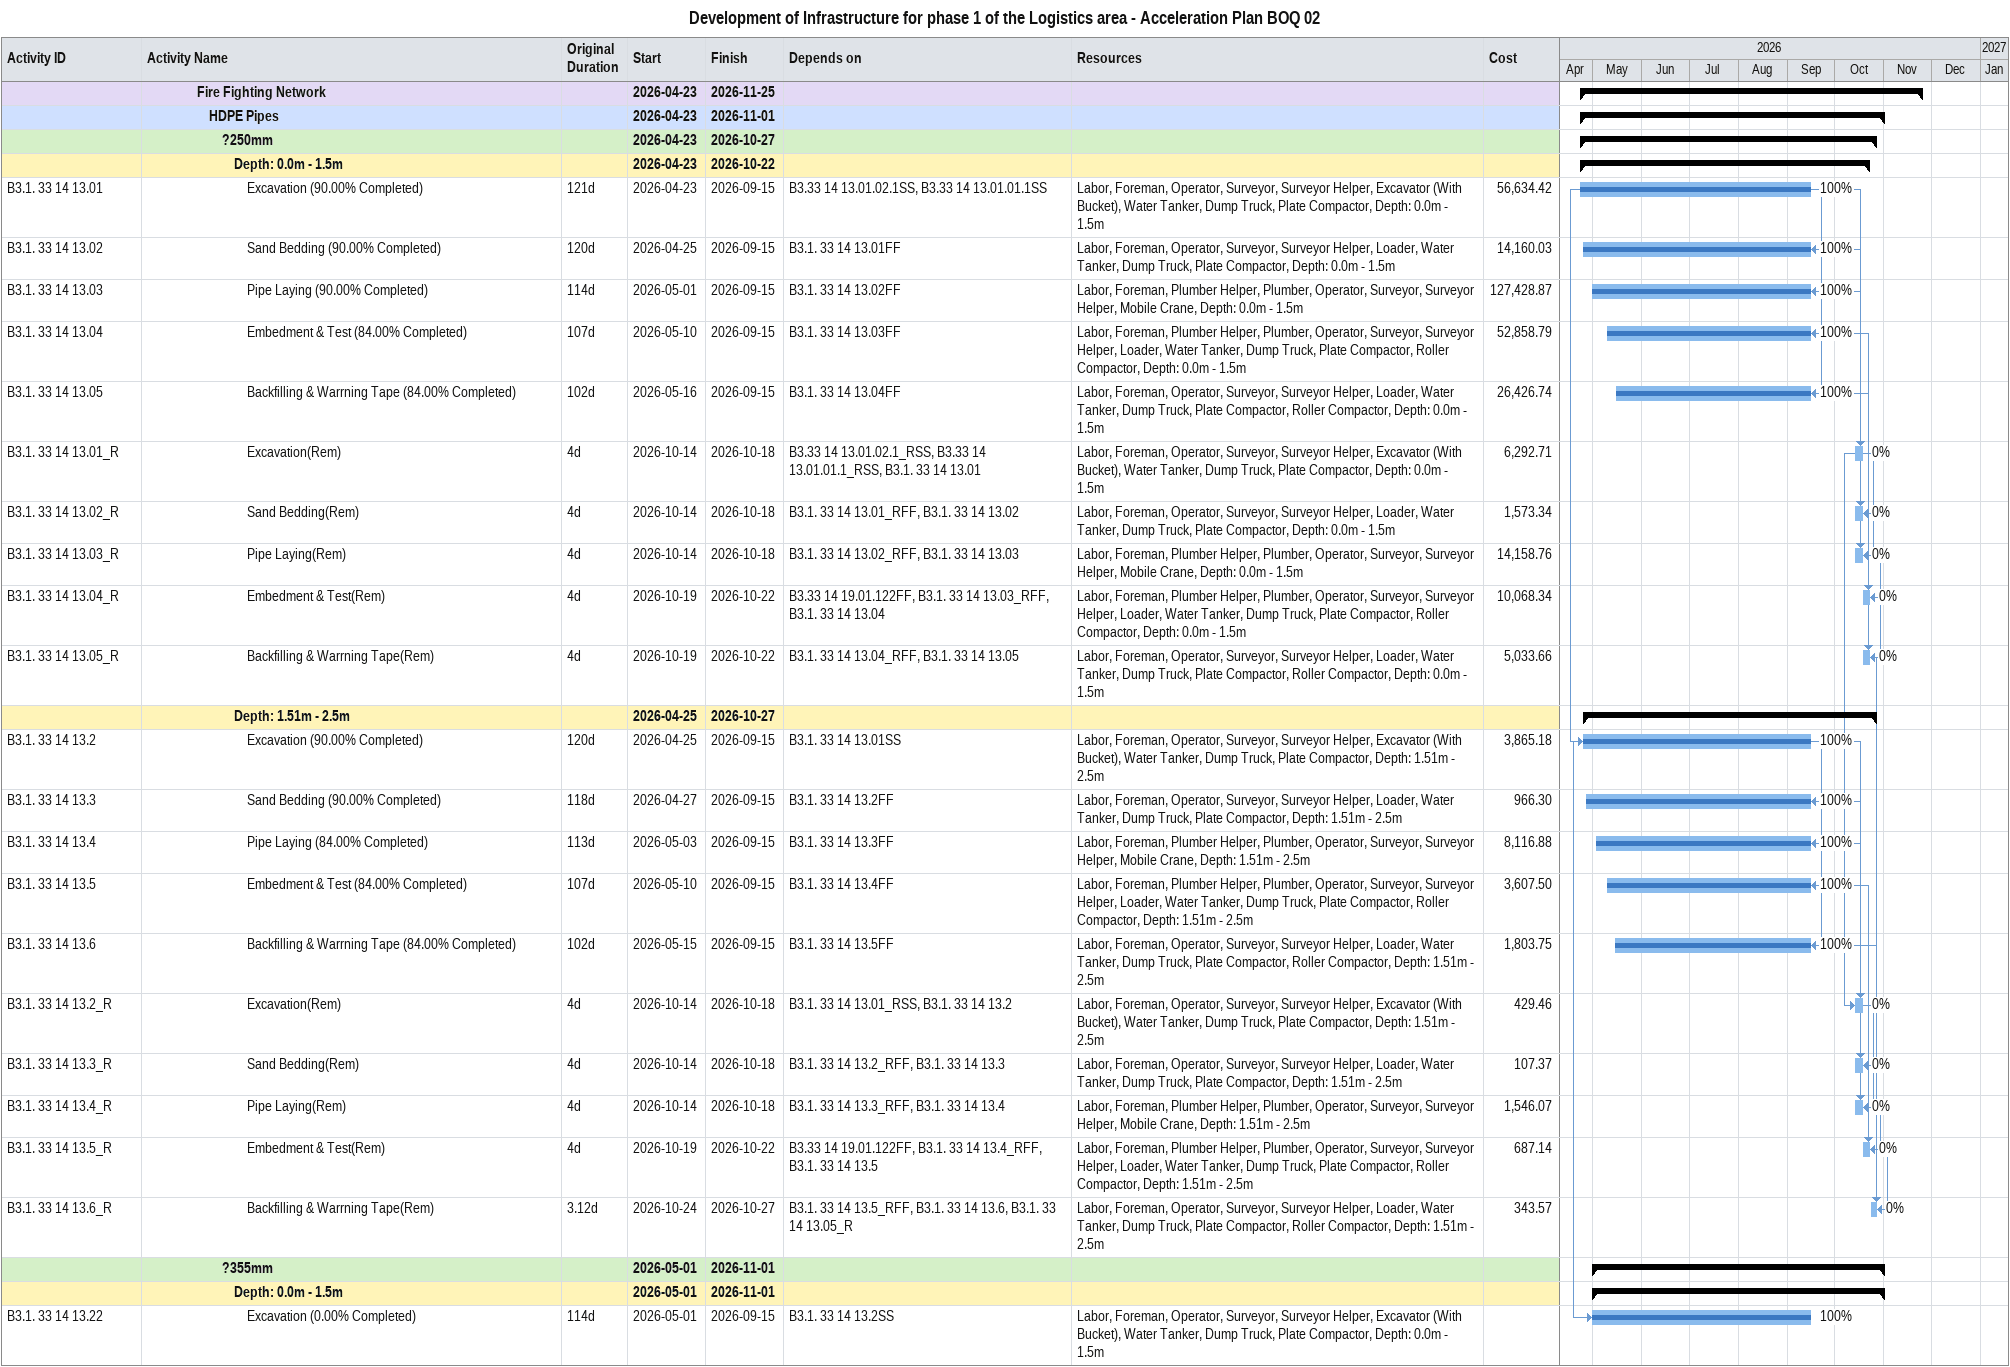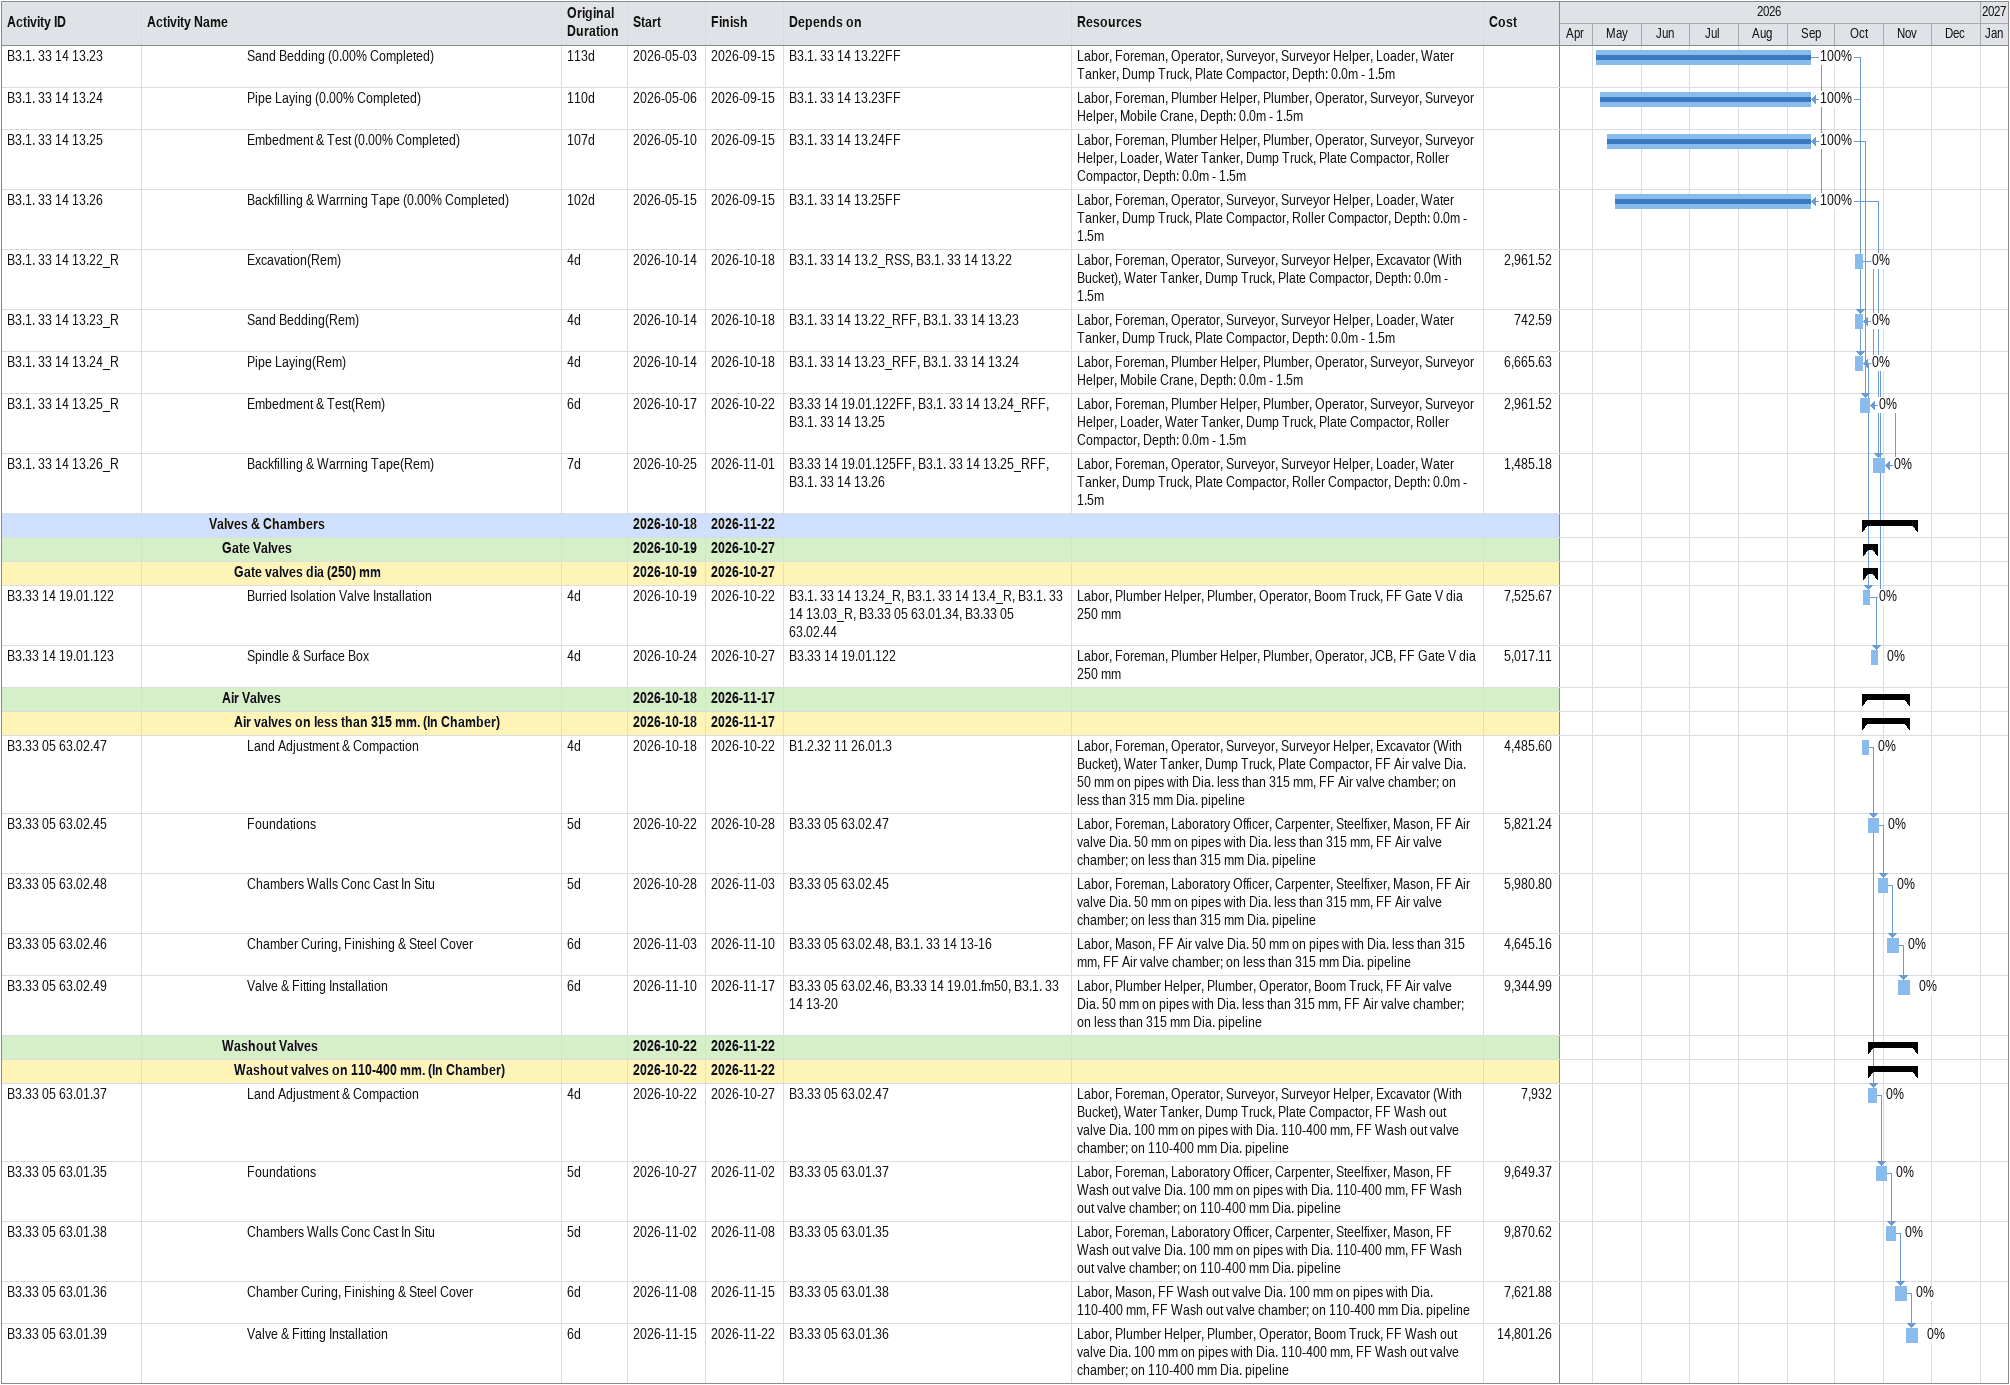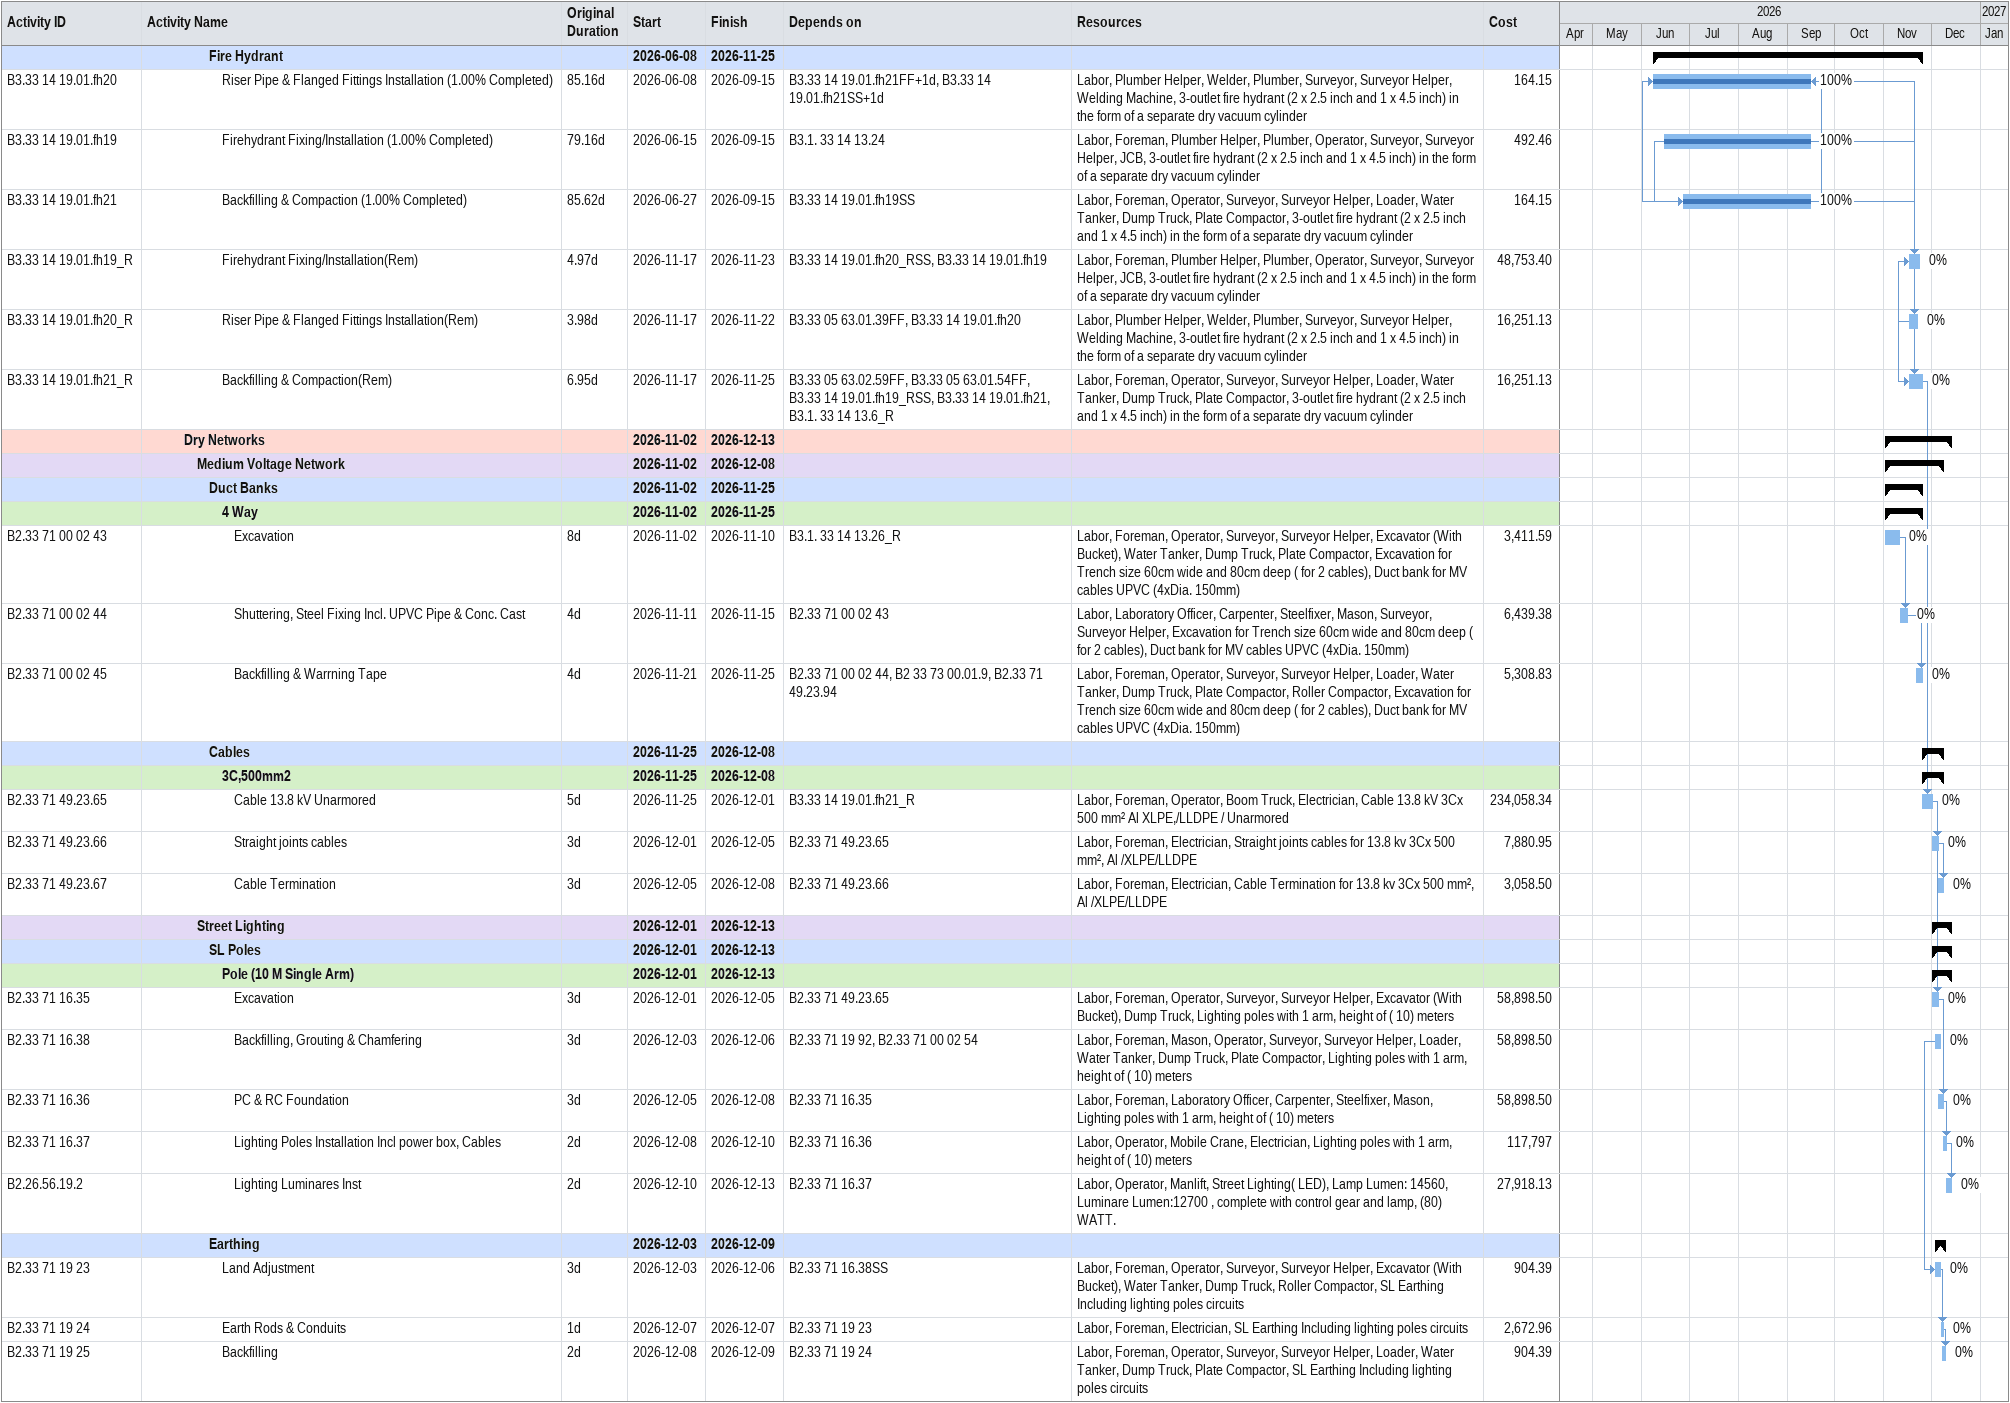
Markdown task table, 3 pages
Development of Infrastructure for phase 1 of the Logistics area - Acceleration Plan BOQ 02

| ID | Level | Task | Original duration | Start | Finish | Predecessors | Resources | % complete | Cost |
|---|---|---|---|---|---|---|---|---|---|
|  | 5 | **Fire Fighting Network** |  | 2026-04-23 | 2026-11-25 |  |  |  |  |
|  | 6 | **HDPE Pipes** |  | 2026-04-23 | 2026-11-01 |  |  |  |  |
|  | 7 | **?250mm** |  | 2026-04-23 | 2026-10-27 |  |  |  |  |
|  | 8 | **Depth: 0.0m - 1.5m** |  | 2026-04-23 | 2026-10-22 |  |  |  |  |
| B3.1. 33 14 13.01 | 9 | Excavation (90.00% Completed) | 121d | 2026-04-23 | 2026-09-15 | B3.33 14 13.01.02.1SS, B3.33 14 13.01.01.1SS | Labor, Foreman, Operator, Surveyor, Surveyor Helper, Excavator (With Bucket), Water Tanker, Dump Truck, Plate Compactor, Depth: 0.0m - 1.5m | 100 | 56634.42 |
| B3.1. 33 14 13.02 | 9 | Sand Bedding (90.00% Completed) | 120d | 2026-04-25 | 2026-09-15 | B3.1. 33 14 13.01FF | Labor, Foreman, Operator, Surveyor, Surveyor Helper, Loader, Water Tanker, Dump Truck, Plate Compactor, Depth: 0.0m - 1.5m | 100 | 14160.03 |
| B3.1. 33 14 13.03 | 9 | Pipe Laying (90.00% Completed) | 114d | 2026-05-01 | 2026-09-15 | B3.1. 33 14 13.02FF | Labor, Foreman, Plumber Helper, Plumber, Operator, Surveyor, Surveyor Helper, Mobile Crane, Depth: 0.0m - 1.5m | 100 | 127428.87 |
| B3.1. 33 14 13.04 | 9 | Embedment & Test (84.00% Completed) | 107d | 2026-05-10 | 2026-09-15 | B3.1. 33 14 13.03FF | Labor, Foreman, Plumber Helper, Plumber, Operator, Surveyor, Surveyor Helper, Loader, Water Tanker, Dump Truck, Plate Compactor, Roller Compactor, Depth: 0.0m - 1.5m | 100 | 52858.79 |
| B3.1. 33 14 13.05 | 9 | Backfilling & Warrning Tape (84.00% Completed) | 102d | 2026-05-16 | 2026-09-15 | B3.1. 33 14 13.04FF | Labor, Foreman, Operator, Surveyor, Surveyor Helper, Loader, Water Tanker, Dump Truck, Plate Compactor, Roller Compactor, Depth: 0.0m - 1.5m | 100 | 26426.74 |
| B3.1. 33 14 13.01_R | 9 | Excavation(Rem) | 4d | 2026-10-14 | 2026-10-18 | B3.33 14 13.01.02.1_RSS, B3.33 14 13.01.01.1_RSS, B3.1. 33 14 13.01 | Labor, Foreman, Operator, Surveyor, Surveyor Helper, Excavator (With Bucket), Water Tanker, Dump Truck, Plate Compactor, Depth: 0.0m - 1.5m | 0 | 6292.71 |
| B3.1. 33 14 13.02_R | 9 | Sand Bedding(Rem) | 4d | 2026-10-14 | 2026-10-18 | B3.1. 33 14 13.01_RFF, B3.1. 33 14 13.02 | Labor, Foreman, Operator, Surveyor, Surveyor Helper, Loader, Water Tanker, Dump Truck, Plate Compactor, Depth: 0.0m - 1.5m | 0 | 1573.34 |
| B3.1. 33 14 13.03_R | 9 | Pipe Laying(Rem) | 4d | 2026-10-14 | 2026-10-18 | B3.1. 33 14 13.02_RFF, B3.1. 33 14 13.03 | Labor, Foreman, Plumber Helper, Plumber, Operator, Surveyor, Surveyor Helper, Mobile Crane, Depth: 0.0m - 1.5m | 0 | 14158.76 |
| B3.1. 33 14 13.04_R | 9 | Embedment & Test(Rem) | 4d | 2026-10-19 | 2026-10-22 | B3.33 14 19.01.122FF, B3.1. 33 14 13.03_RFF, B3.1. 33 14 13.04 | Labor, Foreman, Plumber Helper, Plumber, Operator, Surveyor, Surveyor Helper, Loader, Water Tanker, Dump Truck, Plate Compactor, Roller Compactor, Depth: 0.0m - 1.5m | 0 | 10068.34 |
| B3.1. 33 14 13.05_R | 9 | Backfilling & Warrning Tape(Rem) | 4d | 2026-10-19 | 2026-10-22 | B3.1. 33 14 13.04_RFF, B3.1. 33 14 13.05 | Labor, Foreman, Operator, Surveyor, Surveyor Helper, Loader, Water Tanker, Dump Truck, Plate Compactor, Roller Compactor, Depth: 0.0m - 1.5m | 0 | 5033.66 |
|  | 8 | **Depth: 1.51m - 2.5m** |  | 2026-04-25 | 2026-10-27 |  |  |  |  |
| B3.1. 33 14 13.2 | 9 | Excavation (90.00% Completed) | 120d | 2026-04-25 | 2026-09-15 | B3.1. 33 14 13.01SS | Labor, Foreman, Operator, Surveyor, Surveyor Helper, Excavator (With Bucket), Water Tanker, Dump Truck, Plate Compactor, Depth: 1.51m - 2.5m | 100 | 3865.18 |
| B3.1. 33 14 13.3 | 9 | Sand Bedding (90.00% Completed) | 118d | 2026-04-27 | 2026-09-15 | B3.1. 33 14 13.2FF | Labor, Foreman, Operator, Surveyor, Surveyor Helper, Loader, Water Tanker, Dump Truck, Plate Compactor, Depth: 1.51m - 2.5m | 100 | 966.30 |
| B3.1. 33 14 13.4 | 9 | Pipe Laying (84.00% Completed) | 113d | 2026-05-03 | 2026-09-15 | B3.1. 33 14 13.3FF | Labor, Foreman, Plumber Helper, Plumber, Operator, Surveyor, Surveyor Helper, Mobile Crane, Depth: 1.51m - 2.5m | 100 | 8116.88 |
| B3.1. 33 14 13.5 | 9 | Embedment & Test (84.00% Completed) | 107d | 2026-05-10 | 2026-09-15 | B3.1. 33 14 13.4FF | Labor, Foreman, Plumber Helper, Plumber, Operator, Surveyor, Surveyor Helper, Loader, Water Tanker, Dump Truck, Plate Compactor, Roller Compactor, Depth: 1.51m - 2.5m | 100 | 3607.50 |
| B3.1. 33 14 13.6 | 9 | Backfilling & Warrning Tape (84.00% Completed) | 102d | 2026-05-15 | 2026-09-15 | B3.1. 33 14 13.5FF | Labor, Foreman, Operator, Surveyor, Surveyor Helper, Loader, Water Tanker, Dump Truck, Plate Compactor, Roller Compactor, Depth: 1.51m - 2.5m | 100 | 1803.75 |
| B3.1. 33 14 13.2_R | 9 | Excavation(Rem) | 4d | 2026-10-14 | 2026-10-18 | B3.1. 33 14 13.01_RSS, B3.1. 33 14 13.2 | Labor, Foreman, Operator, Surveyor, Surveyor Helper, Excavator (With Bucket), Water Tanker, Dump Truck, Plate Compactor, Depth: 1.51m - 2.5m | 0 | 429.46 |
| B3.1. 33 14 13.3_R | 9 | Sand Bedding(Rem) | 4d | 2026-10-14 | 2026-10-18 | B3.1. 33 14 13.2_RFF, B3.1. 33 14 13.3 | Labor, Foreman, Operator, Surveyor, Surveyor Helper, Loader, Water Tanker, Dump Truck, Plate Compactor, Depth: 1.51m - 2.5m | 0 | 107.37 |
| B3.1. 33 14 13.4_R | 9 | Pipe Laying(Rem) | 4d | 2026-10-14 | 2026-10-18 | B3.1. 33 14 13.3_RFF, B3.1. 33 14 13.4 | Labor, Foreman, Plumber Helper, Plumber, Operator, Surveyor, Surveyor Helper, Mobile Crane, Depth: 1.51m - 2.5m | 0 | 1546.07 |
| B3.1. 33 14 13.5_R | 9 | Embedment & Test(Rem) | 4d | 2026-10-19 | 2026-10-22 | B3.33 14 19.01.122FF, B3.1. 33 14 13.4_RFF, B3.1. 33 14 13.5 | Labor, Foreman, Plumber Helper, Plumber, Operator, Surveyor, Surveyor Helper, Loader, Water Tanker, Dump Truck, Plate Compactor, Roller Compactor, Depth: 1.51m - 2.5m | 0 | 687.14 |
| B3.1. 33 14 13.6_R | 9 | Backfilling & Warrning Tape(Rem) | 3.12d | 2026-10-24 | 2026-10-27 | B3.1. 33 14 13.5_RFF, B3.1. 33 14 13.6, B3.1. 33 14 13.05_R | Labor, Foreman, Operator, Surveyor, Surveyor Helper, Loader, Water Tanker, Dump Truck, Plate Compactor, Roller Compactor, Depth: 1.51m - 2.5m | 0 | 343.57 |
|  | 7 | **?355mm** |  | 2026-05-01 | 2026-11-01 |  |  |  |  |
|  | 8 | **Depth: 0.0m - 1.5m** |  | 2026-05-01 | 2026-11-01 |  |  |  |  |
| B3.1. 33 14 13.22 | 9 | Excavation (0.00% Completed) | 114d | 2026-05-01 | 2026-09-15 | B3.1. 33 14 13.2SS | Labor, Foreman, Operator, Surveyor, Surveyor Helper, Excavator (With Bucket), Water Tanker, Dump Truck, Plate Compactor, Depth: 0.0m - 1.5m | 100 |  |
| B3.1. 33 14 13.23 | 9 | Sand Bedding (0.00% Completed) | 113d | 2026-05-03 | 2026-09-15 | B3.1. 33 14 13.22FF | Labor, Foreman, Operator, Surveyor, Surveyor Helper, Loader, Water Tanker, Dump Truck, Plate Compactor, Depth: 0.0m - 1.5m | 100 |  |
| B3.1. 33 14 13.24 | 9 | Pipe Laying (0.00% Completed) | 110d | 2026-05-06 | 2026-09-15 | B3.1. 33 14 13.23FF | Labor, Foreman, Plumber Helper, Plumber, Operator, Surveyor, Surveyor Helper, Mobile Crane, Depth: 0.0m - 1.5m | 100 |  |
| B3.1. 33 14 13.25 | 9 | Embedment & Test (0.00% Completed) | 107d | 2026-05-10 | 2026-09-15 | B3.1. 33 14 13.24FF | Labor, Foreman, Plumber Helper, Plumber, Operator, Surveyor, Surveyor Helper, Loader, Water Tanker, Dump Truck, Plate Compactor, Roller Compactor, Depth: 0.0m - 1.5m | 100 |  |
| B3.1. 33 14 13.26 | 9 | Backfilling & Warrning Tape (0.00% Completed) | 102d | 2026-05-15 | 2026-09-15 | B3.1. 33 14 13.25FF | Labor, Foreman, Operator, Surveyor, Surveyor Helper, Loader, Water Tanker, Dump Truck, Plate Compactor, Roller Compactor, Depth: 0.0m - 1.5m | 100 |  |
| B3.1. 33 14 13.22_R | 9 | Excavation(Rem) | 4d | 2026-10-14 | 2026-10-18 | B3.1. 33 14 13.2_RSS, B3.1. 33 14 13.22 | Labor, Foreman, Operator, Surveyor, Surveyor Helper, Excavator (With Bucket), Water Tanker, Dump Truck, Plate Compactor, Depth: 0.0m - 1.5m | 0 | 2961.52 |
| B3.1. 33 14 13.23_R | 9 | Sand Bedding(Rem) | 4d | 2026-10-14 | 2026-10-18 | B3.1. 33 14 13.22_RFF, B3.1. 33 14 13.23 | Labor, Foreman, Operator, Surveyor, Surveyor Helper, Loader, Water Tanker, Dump Truck, Plate Compactor, Depth: 0.0m - 1.5m | 0 | 742.59 |
| B3.1. 33 14 13.24_R | 9 | Pipe Laying(Rem) | 4d | 2026-10-14 | 2026-10-18 | B3.1. 33 14 13.23_RFF, B3.1. 33 14 13.24 | Labor, Foreman, Plumber Helper, Plumber, Operator, Surveyor, Surveyor Helper, Mobile Crane, Depth: 0.0m - 1.5m | 0 | 6665.63 |
| B3.1. 33 14 13.25_R | 9 | Embedment & Test(Rem) | 6d | 2026-10-17 | 2026-10-22 | B3.33 14 19.01.122FF, B3.1. 33 14 13.24_RFF, B3.1. 33 14 13.25 | Labor, Foreman, Plumber Helper, Plumber, Operator, Surveyor, Surveyor Helper, Loader, Water Tanker, Dump Truck, Plate Compactor, Roller Compactor, Depth: 0.0m - 1.5m | 0 | 2961.52 |
| B3.1. 33 14 13.26_R | 9 | Backfilling & Warrning Tape(Rem) | 7d | 2026-10-25 | 2026-11-01 | B3.33 14 19.01.125FF, B3.1. 33 14 13.25_RFF, B3.1. 33 14 13.26 | Labor, Foreman, Operator, Surveyor, Surveyor Helper, Loader, Water Tanker, Dump Truck, Plate Compactor, Roller Compactor, Depth: 0.0m - 1.5m | 0 | 1485.18 |
|  | 6 | **Valves & Chambers** |  | 2026-10-18 | 2026-11-22 |  |  |  |  |
|  | 7 | **Gate Valves** |  | 2026-10-19 | 2026-10-27 |  |  |  |  |
|  | 8 | **Gate valves dia (250) mm** |  | 2026-10-19 | 2026-10-27 |  |  |  |  |
| B3.33 14 19.01.122 | 9 | Burried Isolation Valve Installation | 4d | 2026-10-19 | 2026-10-22 | B3.1. 33 14 13.24_R, B3.1. 33 14 13.4_R, B3.1. 33 14 13.03_R, B3.33 05 63.01.34, B3.33 05 63.02.44 | Labor, Plumber Helper, Plumber, Operator, Boom Truck, FF Gate V dia 250 mm | 0 | 7525.67 |
| B3.33 14 19.01.123 | 9 | Spindle & Surface Box | 4d | 2026-10-24 | 2026-10-27 | B3.33 14 19.01.122 | Labor, Foreman, Plumber Helper, Plumber, Operator, JCB, FF Gate V dia 250 mm | 0 | 5017.11 |
|  | 7 | **Air Valves** |  | 2026-10-18 | 2026-11-17 |  |  |  |  |
|  | 8 | **Air valves on less than 315 mm. (In Chamber)** |  | 2026-10-18 | 2026-11-17 |  |  |  |  |
| B3.33 05 63.02.47 | 9 | Land Adjustment & Compaction | 4d | 2026-10-18 | 2026-10-22 | B1.2.32 11 26.01.3 | Labor, Foreman, Operator, Surveyor, Surveyor Helper, Excavator (With Bucket), Water Tanker, Dump Truck, Plate Compactor, FF Air valve Dia. 50 mm on pipes with Dia. less than 315 mm, FF Air valve chamber; on less than 315 mm Dia. pipeline | 0 | 4485.60 |
| B3.33 05 63.02.45 | 9 | Foundations | 5d | 2026-10-22 | 2026-10-28 | B3.33 05 63.02.47 | Labor, Foreman, Laboratory Officer, Carpenter, Steelfixer, Mason, FF Air valve Dia. 50 mm on pipes with Dia. less than 315 mm, FF Air valve chamber; on less than 315 mm Dia. pipeline | 0 | 5821.24 |
| B3.33 05 63.02.48 | 9 | Chambers Walls Conc Cast In Situ | 5d | 2026-10-28 | 2026-11-03 | B3.33 05 63.02.45 | Labor, Foreman, Laboratory Officer, Carpenter, Steelfixer, Mason, FF Air valve Dia. 50 mm on pipes with Dia. less than 315 mm, FF Air valve chamber; on less than 315 mm Dia. pipeline | 0 | 5980.80 |
| B3.33 05 63.02.46 | 9 | Chamber Curing, Finishing & Steel Cover | 6d | 2026-11-03 | 2026-11-10 | B3.33 05 63.02.48, B3.1. 33 14 13-16 | Labor, Mason, FF Air valve Dia. 50 mm on pipes with Dia. less than 315 mm, FF Air valve chamber; on less than 315 mm Dia. pipeline | 0 | 4645.16 |
| B3.33 05 63.02.49 | 9 | Valve & Fitting Installation | 6d | 2026-11-10 | 2026-11-17 | B3.33 05 63.02.46, B3.33 14 19.01.fm50, B3.1. 33 14 13-20 | Labor, Plumber Helper, Plumber, Operator, Boom Truck, FF Air valve Dia. 50 mm on pipes with Dia. less than 315 mm, FF Air valve chamber; on less than 315 mm Dia. pipeline | 0 | 9344.99 |
|  | 7 | **Washout Valves** |  | 2026-10-22 | 2026-11-22 |  |  |  |  |
|  | 8 | **Washout valves on 110-400 mm. (In Chamber)** |  | 2026-10-22 | 2026-11-22 |  |  |  |  |
| B3.33 05 63.01.37 | 9 | Land Adjustment & Compaction | 4d | 2026-10-22 | 2026-10-27 | B3.33 05 63.02.47 | Labor, Foreman, Operator, Surveyor, Surveyor Helper, Excavator (With Bucket), Water Tanker, Dump Truck, Plate Compactor, FF Wash out valve Dia. 100 mm on pipes with Dia. 110-400 mm, FF Wash out valve chamber; on 110-400 mm Dia. pipeline | 0 | 7932 |
| B3.33 05 63.01.35 | 9 | Foundations | 5d | 2026-10-27 | 2026-11-02 | B3.33 05 63.01.37 | Labor, Foreman, Laboratory Officer, Carpenter, Steelfixer, Mason, FF Wash out valve Dia. 100 mm on pipes with Dia. 110-400 mm, FF Wash out valve chamber; on 110-400 mm Dia. pipeline | 0 | 9649.37 |
| B3.33 05 63.01.38 | 9 | Chambers Walls Conc Cast In Situ | 5d | 2026-11-02 | 2026-11-08 | B3.33 05 63.01.35 | Labor, Foreman, Laboratory Officer, Carpenter, Steelfixer, Mason, FF Wash out valve Dia. 100 mm on pipes with Dia. 110-400 mm, FF Wash out valve chamber; on 110-400 mm Dia. pipeline | 0 | 9870.62 |
| B3.33 05 63.01.36 | 9 | Chamber Curing, Finishing & Steel Cover | 6d | 2026-11-08 | 2026-11-15 | B3.33 05 63.01.38 | Labor, Mason, FF Wash out valve Dia. 100 mm on pipes with Dia. 110-400 mm, FF Wash out valve chamber; on 110-400 mm Dia. pipeline | 0 | 7621.88 |
| B3.33 05 63.01.39 | 9 | Valve & Fitting Installation | 6d | 2026-11-15 | 2026-11-22 | B3.33 05 63.01.36 | Labor, Plumber Helper, Plumber, Operator, Boom Truck, FF Wash out valve Dia. 100 mm on pipes with Dia. 110-400 mm, FF Wash out valve chamber; on 110-400 mm Dia. pipeline | 0 | 14801.26 |
|  | 6 | **Fire Hydrant** |  | 2026-06-08 | 2026-11-25 |  |  |  |  |
| B3.33 14 19.01.fh20 | 7 | Riser Pipe & Flanged Fittings Installation (1.00% Completed) | 85.16d | 2026-06-08 | 2026-09-15 | B3.33 14 19.01.fh21FF+1d, B3.33 14 19.01.fh21SS+1d | Labor, Plumber Helper, Welder, Plumber, Surveyor, Surveyor Helper, Welding Machine, 3-outlet fire hydrant (2 x 2.5 inch and 1 x 4.5 inch) in the form of a separate dry vacuum cylinder | 100 | 164.15 |
| B3.33 14 19.01.fh19 | 7 | Firehydrant Fixing/Installation (1.00% Completed) | 79.16d | 2026-06-15 | 2026-09-15 | B3.1. 33 14 13.24 | Labor, Foreman, Plumber Helper, Plumber, Operator, Surveyor, Surveyor Helper, JCB, 3-outlet fire hydrant (2 x 2.5 inch and 1 x 4.5 inch) in the form of a separate dry vacuum cylinder | 100 | 492.46 |
| B3.33 14 19.01.fh21 | 7 | Backfilling & Compaction (1.00% Completed) | 85.62d | 2026-06-27 | 2026-09-15 | B3.33 14 19.01.fh19SS | Labor, Foreman, Operator, Surveyor, Surveyor Helper, Loader, Water Tanker, Dump Truck, Plate Compactor, 3-outlet fire hydrant (2 x 2.5 inch and 1 x 4.5 inch) in the form of a separate dry vacuum cylinder | 100 | 164.15 |
| B3.33 14 19.01.fh19_R | 7 | Firehydrant Fixing/Installation(Rem) | 4.97d | 2026-11-17 | 2026-11-23 | B3.33 14 19.01.fh20_RSS, B3.33 14 19.01.fh19 | Labor, Foreman, Plumber Helper, Plumber, Operator, Surveyor, Surveyor Helper, JCB, 3-outlet fire hydrant (2 x 2.5 inch and 1 x 4.5 inch) in the form of a separate dry vacuum cylinder | 0 | 48753.40 |
| B3.33 14 19.01.fh20_R | 7 | Riser Pipe & Flanged Fittings Installation(Rem) | 3.98d | 2026-11-17 | 2026-11-22 | B3.33 05 63.01.39FF, B3.33 14 19.01.fh20 | Labor, Plumber Helper, Welder, Plumber, Surveyor, Surveyor Helper, Welding Machine, 3-outlet fire hydrant (2 x 2.5 inch and 1 x 4.5 inch) in the form of a separate dry vacuum cylinder | 0 | 16251.13 |
| B3.33 14 19.01.fh21_R | 7 | Backfilling & Compaction(Rem) | 6.95d | 2026-11-17 | 2026-11-25 | B3.33 05 63.02.59FF, B3.33 05 63.01.54FF, B3.33 14 19.01.fh19_RSS, B3.33 14 19.01.fh21, B3.1. 33 14 13.6_R | Labor, Foreman, Operator, Surveyor, Surveyor Helper, Loader, Water Tanker, Dump Truck, Plate Compactor, 3-outlet fire hydrant (2 x 2.5 inch and 1 x 4.5 inch) in the form of a separate dry vacuum cylinder | 0 | 16251.13 |
|  | 4 | **Dry Networks** |  | 2026-11-02 | 2026-12-13 |  |  |  |  |
|  | 5 | **Medium Voltage Network** |  | 2026-11-02 | 2026-12-08 |  |  |  |  |
|  | 6 | **Duct Banks** |  | 2026-11-02 | 2026-11-25 |  |  |  |  |
|  | 7 | **4 Way** |  | 2026-11-02 | 2026-11-25 |  |  |  |  |
| B2.33 71 00 02 43 | 8 | Excavation | 8d | 2026-11-02 | 2026-11-10 | B3.1. 33 14 13.26_R | Labor, Foreman, Operator, Surveyor, Surveyor Helper, Excavator (With Bucket), Water Tanker, Dump Truck, Plate Compactor, Excavation for Trench size 60cm wide and 80cm deep ( for 2 cables), Duct bank for MV cables UPVC (4xDia. 150mm) | 0 | 3411.59 |
| B2.33 71 00 02 44 | 8 | Shuttering, Steel Fixing Incl. UPVC Pipe & Conc. Cast | 4d | 2026-11-11 | 2026-11-15 | B2.33 71 00 02 43 | Labor, Laboratory Officer, Carpenter, Steelfixer, Mason, Surveyor, Surveyor Helper, Excavation for Trench size 60cm wide and 80cm deep ( for 2 cables), Duct bank for MV cables UPVC (4xDia. 150mm) | 0 | 6439.38 |
| B2.33 71 00 02 45 | 8 | Backfilling & Warrning Tape | 4d | 2026-11-21 | 2026-11-25 | B2.33 71 00 02 44, B2 33 73 00.01.9, B2.33 71 49.23.94 | Labor, Foreman, Operator, Surveyor, Surveyor Helper, Loader, Water Tanker, Dump Truck, Plate Compactor, Roller Compactor, Excavation for Trench size 60cm wide and 80cm deep ( for 2 cables), Duct bank for MV cables UPVC (4xDia. 150mm) | 0 | 5308.83 |
|  | 6 | **Cables** |  | 2026-11-25 | 2026-12-08 |  |  |  |  |
|  | 7 | **3C,500mm2** |  | 2026-11-25 | 2026-12-08 |  |  |  |  |
| B2.33 71 49.23.65 | 8 | Cable 13.8 kV Unarmored | 5d | 2026-11-25 | 2026-12-01 | B3.33 14 19.01.fh21_R | Labor, Foreman, Operator, Boom Truck, Electrician, Cable 13.8 kV 3Cx 500 mm² Al XLPE,/LLDPE / Unarmored | 0 | 234058.34 |
| B2.33 71 49.23.66 | 8 | Straight joints cables | 3d | 2026-12-01 | 2026-12-05 | B2.33 71 49.23.65 | Labor, Foreman, Electrician, Straight joints cables for 13.8 kv 3Cx 500 mm², Al /XLPE/LLDPE | 0 | 7880.95 |
| B2.33 71 49.23.67 | 8 | Cable Termination | 3d | 2026-12-05 | 2026-12-08 | B2.33 71 49.23.66 | Labor, Foreman, Electrician, Cable Termination for 13.8 kv 3Cx 500 mm², Al /XLPE/LLDPE | 0 | 3058.50 |
|  | 5 | **Street Lighting** |  | 2026-12-01 | 2026-12-13 |  |  |  |  |
|  | 6 | **SL Poles** |  | 2026-12-01 | 2026-12-13 |  |  |  |  |
|  | 7 | **Pole (10 M Single Arm)** |  | 2026-12-01 | 2026-12-13 |  |  |  |  |
| B2.33 71 16.35 | 8 | Excavation | 3d | 2026-12-01 | 2026-12-05 | B2.33 71 49.23.65 | Labor, Foreman, Operator, Surveyor, Surveyor Helper, Excavator (With Bucket), Dump Truck, Lighting poles with 1 arm, height of ( 10) meters | 0 | 58898.50 |
| B2.33 71 16.38 | 8 | Backfilling, Grouting & Chamfering | 3d | 2026-12-03 | 2026-12-06 | B2.33 71 19 92, B2.33 71 00 02 54 | Labor, Foreman, Mason, Operator, Surveyor, Surveyor Helper, Loader, Water Tanker, Dump Truck, Plate Compactor, Lighting poles with 1 arm, height of ( 10) meters | 0 | 58898.50 |
| B2.33 71 16.36 | 8 | PC & RC Foundation | 3d | 2026-12-05 | 2026-12-08 | B2.33 71 16.35 | Labor, Foreman, Laboratory Officer, Carpenter, Steelfixer, Mason, Lighting poles with 1 arm, height of ( 10) meters | 0 | 58898.50 |
| B2.33 71 16.37 | 8 | Lighting Poles Installation Incl power box, Cables | 2d | 2026-12-08 | 2026-12-10 | B2.33 71 16.36 | Labor, Operator, Mobile Crane, Electrician, Lighting poles with 1 arm, height of ( 10) meters | 0 | 117797 |
| B2.26.56.19.2 | 8 | Lighting Luminares Inst | 2d | 2026-12-10 | 2026-12-13 | B2.33 71 16.37 | Labor, Operator, Manlift, Street Lighting( LED), Lamp Lumen: 14560, Luminare Lumen:12700 , complete with control gear and lamp, (80) WATT. | 0 | 27918.13 |
|  | 6 | **Earthing** |  | 2026-12-03 | 2026-12-09 |  |  |  |  |
| B2.33 71 19 23 | 7 | Land Adjustment | 3d | 2026-12-03 | 2026-12-06 | B2.33 71 16.38SS | Labor, Foreman, Operator, Surveyor, Surveyor Helper, Excavator (With Bucket), Water Tanker, Dump Truck, Roller Compactor, SL Earthing Including lighting poles circuits | 0 | 904.39 |
| B2.33 71 19 24 | 7 | Earth Rods & Conduits | 1d | 2026-12-07 | 2026-12-07 | B2.33 71 19 23 | Labor, Foreman, Electrician, SL Earthing Including lighting poles circuits | 0 | 2672.96 |
| B2.33 71 19 25 | 7 | Backfilling | 2d | 2026-12-08 | 2026-12-09 | B2.33 71 19 24 | Labor, Foreman, Operator, Surveyor, Surveyor Helper, Loader, Water Tanker, Dump Truck, Plate Compactor, SL Earthing Including lighting poles circuits | 0 | 904.39 |
